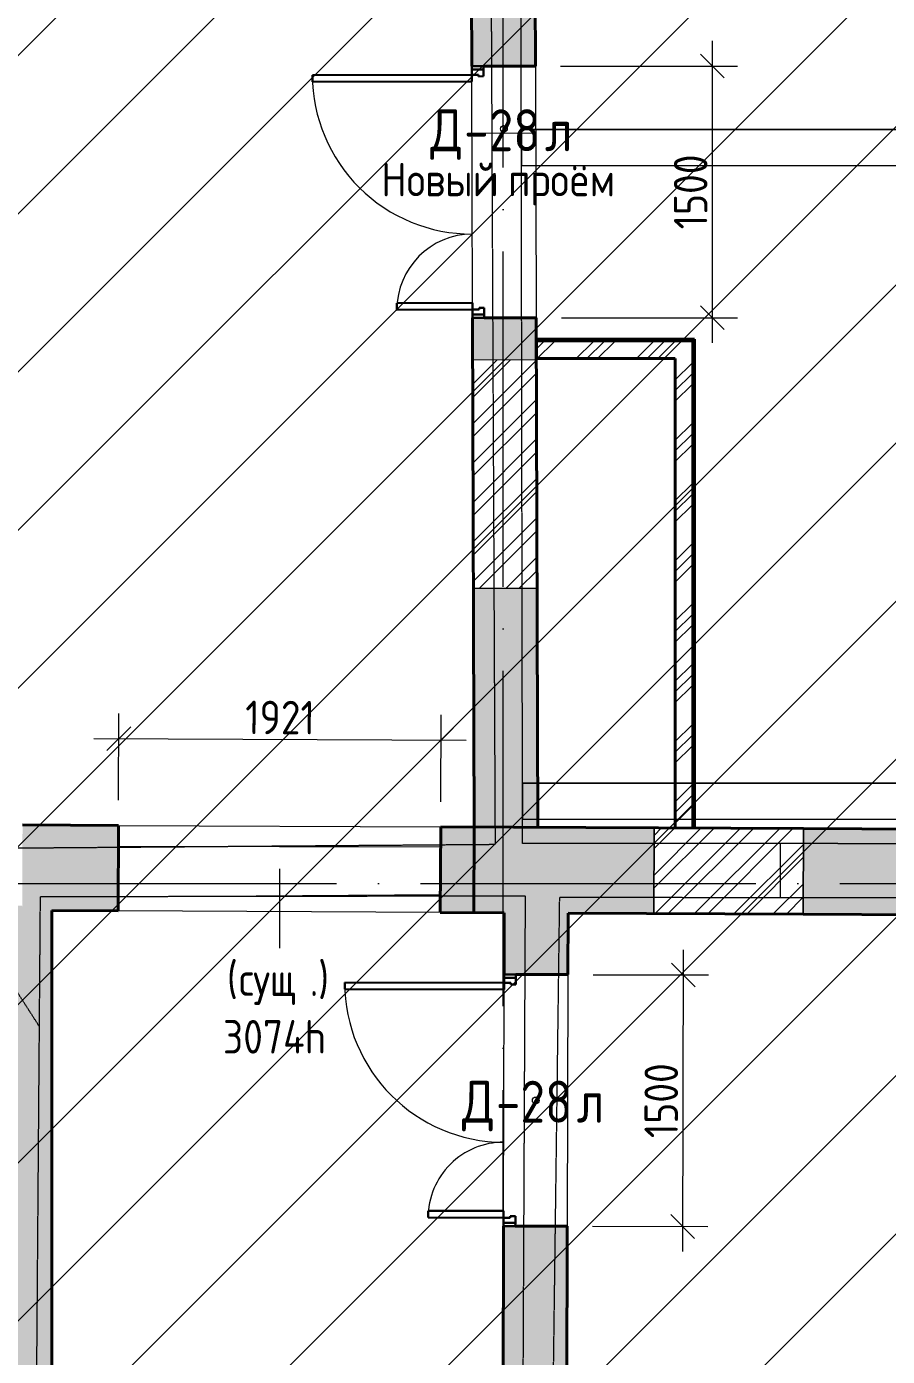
# Model space of a CAD drawing. Header units: millimetres. Extents: x 3050 to 430575, y -569542 to 36130.
# Drawn here: x 325988 to 331120, y -412884 to -404956 of the extents above; entities that cross this region are included whole.
import ezdxf

# ---------------------------------------------------------------- set-up
doc = ezdxf.new("R2010")
doc.units = ezdxf.units.MM
doc.linetypes.add('ADSK_Линия сетки', pattern=[25, 20, -2.5, 0, -2.5])
doc.linetypes.add('ADSK_Сверху', pattern=[4.5, 3, -1.5])
for name, color, linetype, lineweight in [('Двери', 7, 'Continuous', 18), ('Каркас', 7, 'Continuous', 18), ('Крыша', 7, 'Continuous', 18), ('Марки дверей', 7, 'Continuous', 20), ('Оси', 7, 'Continuous', 9), ('Перекрытие', 7, 'Continuous', 18), ('Размеры', 7, 'Continuous', 9), ('Стены внутренние', 7, 'Continuous', 18), ('Стены наружные', 7, 'Continuous', 18), ('Стены штриховка', 7, 'Continuous', 18)]:
    doc.layers.add(name, color=color, linetype=linetype, lineweight=lineweight)
doc.layers.add('Линии', color=7, linetype='Continuous', lineweight=9, true_color=0x00a600)
doc.styles.add('GOST Common', font='GOST_Common.ttf', dxfattribs={"width": 0.9, "height": 200})
doc.styles.add('GOST Common_1', font='GOST_Common.ttf', dxfattribs={"width": 0.9, "height": 350})
doc.styles.add('GOST Common_2', font='GOST_Common.ttf', dxfattribs={"width": 0.9, "height": 250})
doc.dimstyles.new('ADSK_Основной_2_мм_Округление_до_1_мм', dxfattribs={"dimscale": 304.8, "dimtxt": 201.142999, "dimasz": 0.463911, "dimexe": 0.492126, "dimexo": 0.492126, "dimgap": 0.098425, "dimtad": 1, "dimdec": 0, "dimdsep": 46, "dimtxsty": 'GOST Common', "dimblk1": 'OBLIQUE', "dimblk2": 'OBLIQUE', "dimsah": 1, "dimcen": 0.09, "dimdle": 0.492126, "dimazin": 2, "dimtfac": 1, "dimtdec": 4, "dimtix": 1, "dimtmove": 0, "dimatfit": 3, "dimfxl": 1, "dimtvp": 1, "dimtolj": 1, "dimtzin": 0, "dimlwd": 20, "dimlwe": 20, "dimarcsym": 2})
pattern_1 = [(45, (279419.6, -430621.92), (-179.6051, 179.6051), []), (45, (279483.1, -430621.92), (0, 359.2102), []), (45, (279356.1, -430621.92), (0, 359.2102), [])]
pattern_2 = [(45, (279419.6, -430621.92), (-117.8655, 117.8655), []), (45, (279498.18, -430621.92), (-117.8655, 117.8655), [])]

# ---------------------------------------------------------------- blocks, each defined once
blk = doc.blocks.new('ADSK_БалкаЖБ_Прямоугольная - 215х453мм-861642-04 План 4-го этажа маркировочный')
at = {"layer": 'Каркас', "color": 253, "linetype": 'ADSK_Сверху', "true_color": 0xaaaaaa}
for p, q in [((-3175.2, 107.5), (-3175.2, -107.5)), ((-3175.2, 107.5), (3175.2, 107.5)), ((3175.2, -107.5), (3175.2, 107.5)), ((-3175.2, -107.5), (3175.2, -107.5))]:
    blk.add_line(p, q, dxfattribs=at)
at = {"layer": 'Каркас', "color": 253, "linetype": 'ADSK_Сверху', "true_color": 0xb2b2b2}
for p, q in [((-3175.2, -107.5), (-3175.2, 107.5)), ((3175.2, 107.5), (-3175.2, 107.5)), ((3175.2, 107.5), (3175.2, -107.5)), ((-3175.2, -107.5), (3175.2, -107.5))]:
    blk.add_line(p, q, dxfattribs=at)
blk = doc.blocks.new('ADSK_БалкаЖБ_Прямоугольная - 215х453мм-861734-04 План 4-го этажа маркировочный')
at = {"layer": 'Каркас', "color": 253, "linetype": 'ADSK_Сверху', "true_color": 0xaaaaaa}
for p, q in [((-3178, 107.5), (-3178, -107.5)), ((-3178, 107.5), (3178, 107.5)), ((3178, -107.5), (3178, 107.5)), ((-3178, -107.5), (3178, -107.5))]:
    blk.add_line(p, q, dxfattribs=at)
at = {"layer": 'Каркас', "color": 253, "linetype": 'ADSK_Сверху', "true_color": 0xb2b2b2}
for p, q in [((-3178, -107.5), (-3178, 107.5)), ((3178, 107.5), (-3178, 107.5)), ((3178, 107.5), (3178, -107.5)), ((-3178, -107.5), (3178, -107.5))]:
    blk.add_line(p, q, dxfattribs=at)
blk = doc.blocks.new('AC_Дверь_Двупольная - Д-28л 1500х2200h-V179-04 План 4-го этажа маркировочный')
at = {"layer": 'Двери', "lineweight": 30}
for p, q in [((700, 1140), (660, 1140)), ((660, 1140), (660, 190)), ((700, 190), (700, 1140)), ((-700, 640), (-660, 640)), ((-700, 190), (-700, 640)), ((-660, 640), (-660, 190)), ((-750, 190), (-730, 190)), ((-750, 120), (-750, 190)), ((-730, 190), (-700, 190)), ((-730, 120), (-730, 190)), ((-730, 190), (-730, 120)), ((-660, 190), (-700, 190)), ((-700, 190), (-700, 150)), ((660, 190), (700, 190)), ((730, 190), (700, 190)), ((700, 190), (700, 150)), ((730, 120), (730, 190)), ((750, 190), (730, 190)), ((730, 190), (730, 120)), ((750, 120), (750, 190)), ((-730, 120), (-750, 120)), ((-690, 120), (-730, 120)), ((-700, 150), (-690, 150)), ((-690, 150), (-690, 120)), ((700, 150), (690, 150)), ((690, 150), (690, 120)), ((690, 120), (730, 120)), ((730, 120), (750, 120))]:
    blk.add_line(p, q, dxfattribs=at)
at = {"layer": 'Двери'}
for centre, radius, start, end in [((700, 190), 950, 90, 180), ((-700, 190), 450, 360, 90)]:
    blk.add_arc(centre, radius, start, end, dxfattribs=at)
blk = doc.blocks.new('AC_Дверь_Двупольная - Д-28л 1500х2200h-V180-04 План 4-го этажа маркировочный')
at = {"layer": 'Двери', "lineweight": 30}
for p, q in [((700, 1140), (660, 1140)), ((660, 1140), (660, 190)), ((700, 190), (700, 1140)), ((-700, 640), (-660, 640)), ((-700, 190), (-700, 640)), ((-660, 640), (-660, 190)), ((-750, 190), (-730, 190)), ((-750, 120), (-750, 190)), ((-730, 190), (-700, 190)), ((-730, 120), (-730, 190)), ((-730, 190), (-730, 120)), ((-660, 190), (-700, 190)), ((-700, 190), (-700, 150)), ((660, 190), (700, 190)), ((730, 190), (700, 190)), ((700, 190), (700, 150)), ((730, 120), (730, 190)), ((750, 190), (730, 190)), ((730, 190), (730, 120)), ((750, 120), (750, 190)), ((-730, 120), (-750, 120)), ((-690, 120), (-730, 120)), ((-700, 150), (-690, 150)), ((-690, 150), (-690, 120)), ((700, 150), (690, 150)), ((690, 150), (690, 120)), ((690, 120), (730, 120)), ((730, 120), (750, 120))]:
    blk.add_line(p, q, dxfattribs=at)
at = {"layer": 'Двери'}
for centre, radius, start, end in [((700, 190), 950, 90, 180), ((-700, 190), 450, 360, 90)]:
    blk.add_arc(centre, radius, start, end, dxfattribs=at)
blk = doc.blocks.new('ADSK_Марка_Дверь - Типоразмер_ADSK_Марка-58376-04 План 4-го этажа маркировочный')
at = {"layer": 'Марки дверей', "lineweight": 9}
blk.add_circle((0, 0), 0.2, dxfattribs=at)
blk = doc.blocks.new('ADSK_Марка_Дверь - Марка типа и комментарии-2020407-04 План 4-го этажа маркировочный')
at = {"layer": 'Марки дверей', "lineweight": 9}
blk.add_circle((0, 0), 0.2, dxfattribs=at)
blk = doc.blocks.new('_Oblique')
at = {"color": 0, "linetype": 'ByBlock', "lineweight": -2}
blk.add_line((-0.5, -0.5), (0.5, 0.5), dxfattribs=at)
blk = doc.blocks.new('*D9955')
at = {"layer": 'Defpoints', "color": 0, "lineweight": 40, "transparency": 16777216}
for p in [(329215.3, -410608.3), (329903.4, -410609.9), (329211.9, -412108.3)]:
    blk.add_point(p, dxfattribs=at)
at = {"layer": 'Размеры', "color": 0, "lineweight": 20, "transparency": 16777216}
for p, q in [((329899.8, -412259.9), (329903.8, -410459.9)), ((329365.3, -410608.7), (330053.4, -410610.2)), ((329361.9, -412108.7), (330050.1, -412110.2))]:
    blk.add_line(p, q, dxfattribs=at)
at = {"layer": 'Размеры', "color": 0, "lineweight": 20, "transparency": 16777216, "xscale": 141.4, "yscale": 141.4, "zscale": 141.4}
for p, rotation in [((329903.4, -410609.9), 89.87192874711499), ((329900.1, -412109.9), 269.871928747115)]:
    blk.add_blockref('_Oblique', p, dxfattribs=dict(at, rotation=rotation))
at = {"layer": 'Размеры', "color": 0, "lineweight": 20, "transparency": 16777216, "insert": (329771.8, -411359.6), "char_height": 200, "width": 560.473, "attachment_point": 5, "rotation": 89.87193, "style": 'GOST Common'}
blk.add_mtext('\\A1;1500', dxfattribs=at)
blk = doc.blocks.new('*D9983')
at = {"layer": 'Defpoints', "color": 0, "lineweight": 40, "transparency": 16777216}
for p in [(328459.5, -409209.9), (326535.9, -409718.7), (328457.1, -409727.6)]:
    blk.add_point(p, dxfattribs=at)
at = {"layer": 'Размеры', "color": 0, "lineweight": 20, "transparency": 16777216}
for p, q in [((326536.6, -409568.7), (326539, -409051)), ((328457.8, -409577.6), (328460.2, -409059.9)), ((326388.3, -409200.3), (328609.5, -409210.6))]:
    blk.add_line(p, q, dxfattribs=at)
at = {"layer": 'Размеры', "color": 0, "lineweight": 20, "transparency": 16777216, "xscale": 141.4, "yscale": 141.4, "zscale": 141.4}
for p, rotation in [((326538.3, -409201), 179.7354599838734), ((328459.5, -409209.9), 359.7354599838735)]:
    blk.add_blockref('_Oblique', p, dxfattribs=dict(at, rotation=rotation))
at = {"layer": 'Размеры', "color": 0, "lineweight": 20, "transparency": 16777216, "insert": (327499.5, -409075.5), "char_height": 200, "width": 515.472, "attachment_point": 5, "rotation": 359.73546, "style": 'GOST Common'}
blk.add_mtext('\\A1;1921', dxfattribs=at)
blk = doc.blocks.new('*D9989')
at = {"layer": 'Defpoints', "color": 0, "lineweight": 40, "transparency": 16777216}
for p in [(329021.7, -405191.6), (330077.1, -405191.6), (329026.5, -406691.6)]:
    blk.add_point(p, dxfattribs=at)
at = {"layer": 'Размеры', "color": 0, "lineweight": 20, "transparency": 16777216}
for p, q in [((330077.1, -406841.6), (330077.1, -405041.6)), ((329171.7, -405191.6), (330227.1, -405191.6)), ((329176.5, -406691.6), (330227.1, -406691.6))]:
    blk.add_line(p, q, dxfattribs=at)
at = {"layer": 'Размеры', "color": 0, "lineweight": 20, "transparency": 16777216, "xscale": 141.4, "yscale": 141.4, "zscale": 141.4}
for p, rotation in [((330077.1, -405191.6), 90), ((330077.1, -406691.6), 270)]:
    blk.add_blockref('_Oblique', p, dxfattribs=dict(at, rotation=rotation))
at = {"layer": 'Размеры', "color": 0, "lineweight": 20, "transparency": 16777216, "insert": (329947.1, -405941.6), "char_height": 200, "width": 560.473, "attachment_point": 5, "rotation": 90, "style": 'GOST Common'}
blk.add_mtext('\\A1;1500', dxfattribs=at)

msp = doc.modelspace()

# ---------------------------------------------------------------- hatches: boundary and pattern name
at = {"lineweight": 13, "true_color": 0x636466}
h = msp.add_hatch(dxfattribs=at)
h.set_pattern_fill('ANSI31', color=251, scale=210)
h.set_pattern_definition([(45, (-1812091.45, -109463.3), (-471.46345, 471.46345), [])])
h.paths.add_polyline_path([(336184.02, -379783.78), (293385.25, -379662.32), (293385.25, -437206.01), (336184.02, -437327.46)])
at = {"layer": 'Стены внутренние', "true_color": 0xc0c0c0}
h = msp.add_hatch(color=9, dxfattribs=at)
h.paths.add_polyline_path([(329036.05, -409730.27), (329031.55, -408305.58), (328651.55, -408306.78), (328656.05, -409728.51), (329001.65, -409730.11)])
h.paths.add_polyline_path([(328647.24, -406942.8), (329027.24, -406941.6), (329026.45, -406691.6), (328646.45, -406692.8), (328647.24, -406941.6)])
h.paths.add_polyline_path([(328641.72, -405192.81), (329021.71, -405191.61), (329009.09, -401197.15), (328629.09, -401198.35), (328634.35, -402862.66)])
h.paths.add_polyline_path([(328624.35, -399698.35), (329004.35, -399697.15), (328985.54, -393743.77), (328605.53, -393739.47), (328615.16, -396787.41)])
at = {"layer": 'Стены внутренние', "lineweight": 9}
h = msp.add_hatch(dxfattribs=at)
h.set_pattern_fill('FP_1', color=256, style=0, pattern_type=2)
h.set_pattern_definition(pattern_1)
h.paths.add_polyline_path([(329027.73, -406935.04), (329955.82, -406935.04), (329955.82, -406835.04), (329027.73, -406835.04)])
h = msp.add_hatch(dxfattribs=at)
h.set_pattern_fill('FP_2', color=256, style=0, pattern_type=2)
h.set_pattern_definition(pattern_2)
h.paths.add_polyline_path([(328651.55, -408306.78), (329031.55, -408305.58), (329027.24, -406941.6), (328647.24, -406942.8)])
h = msp.add_hatch(dxfattribs=at)
h.set_pattern_fill('FP_1', color=256, style=0, pattern_type=2)
h.set_pattern_definition(pattern_1)
h.paths.add_polyline_path([(329955.82, -409734.51), (329955.82, -406935.04), (329855.82, -406935.04), (329855.82, -409734.05)])
at = {"layer": 'Стены внутренние', "true_color": 0xc0c0c0}
msp.add_hatch(color=9, dxfattribs=at).paths.add_polyline_path([(326139.46, -418081.13), (326139.46, -410226.9), (325961.64, -410226.08), (325961.64, -410197.86), (325759.46, -410197.86), (325759.46, -418080.11)])
h = msp.add_hatch(color=9, dxfattribs=at)
h.paths.add_polyline_path([(328818.64, -418057.25), (329198.65, -418057.25), (329211.94, -412108.34), (328831.94, -412108.34), (328818.66, -418050.78)])
h.paths.add_polyline_path([(329215.3, -410608.34), (329216.12, -410241.1), (328836.12, -410239.35), (328835.3, -410607.49), (329100.15, -410608.08)])
at = {"layer": 'Стены наружные', "true_color": 0xc0c0c0}
h = msp.add_hatch(color=9, dxfattribs=at)
h.paths.add_polyline_path([(328653.69, -410238.51), (328656.05, -409728.51), (328457.08, -409727.59), (328454.73, -410237.59)])
h.paths.add_polyline_path([(326533.55, -410228.72), (326535.91, -409718.72), (325964, -409716.08), (325961.64, -410226.08), (326139.46, -410226.9)])
h = msp.add_hatch(color=9, dxfattribs=at)
h.paths.add_polyline_path([(335123.55, -410268.38), (335123.55, -409758.37), (330619.77, -409737.58), (330617.41, -410247.57), (333994.95, -410263.17)])
h.paths.add_polyline_path([(329727.83, -410243.47), (329730.18, -409733.47), (328656.05, -409728.51), (328653.69, -410238.51), (329715.28, -410243.41)])
at = {"layer": 'Стены наружные', "lineweight": 9}
h = msp.add_hatch(dxfattribs=at)
h.set_pattern_fill('FP_2', color=256, style=0, pattern_type=2)
h.set_pattern_definition(pattern_2)
h.paths.add_polyline_path([(330617.41, -410247.57), (330619.77, -409737.58), (329730.18, -409733.47), (329727.83, -410243.47), (329730.18, -410243.48)])

# ---------------------------------------------------------------- linework, layer by layer
at = {"layer": 'Крыша', "color": 253, "linetype": 'ADSK_Сверху', "true_color": 0xaaaaaa}
for p, q in [((330481.81, -409827.2), (330481.8, -410147.89)), ((326064.8, -410918.51), (325909.47, -410676.35))]:
    msp.add_line(p, q, dxfattribs=at)
at = {"layer": 'Линии', "color": 8, "lineweight": 18, "true_color": 0x808080}
for p, q in [((329021.71, -405191.61), (329026.45, -406691.6)), ((328646.17, -406602.8), (328642, -405282.81)), ((328642.97, -405591.25), (329022.97, -405590.05)), ((326535.91, -409718.72), (328457.08, -409727.59)), ((328454.73, -410237.59), (326533.55, -410228.72)), ((329215.3, -410608.34), (329211.94, -412108.34)), ((328832.15, -412017.49), (328835.1, -410697.49))]:
    msp.add_line(p, q, dxfattribs=at)
at = {"layer": 'Марки дверей'}
msp.add_line((327495.32, -409978.16), (327495.32, -410450.52), dxfattribs=at)
at = {"layer": 'Оси', "linetype": 'ADSK_Линия сетки', "ltscale": 100}
for p, q in [((328829.52, -435797.51), (328829.52, -386087.13)), ((268333.38, -410065.13), (336561.32, -410065.13))]:
    msp.add_line(p, q, dxfattribs=at)
at = {"layer": 'Перекрытие', "color": 9, "linetype": 'ADSK_Сверху', "true_color": 0xaad4d4}
for p, q in [((328706.75, -393664), (328781.23, -409833.16)), ((328945.18, -409826.04), (328923.98, -397670.49)), ((328781.23, -409833.16), (325847.87, -409855.61)), ((335301.59, -409830.85), (328945.18, -409826.04)), ((326012.35, -417765.98), (326070.74, -410142.74)), ((326070.74, -410142.74), (328960.52, -410137.9)), ((328960.52, -410137.9), (328925.01, -417768.56)), ((329064.68, -417966.61), (329166.64, -410146.85)), ((329166.64, -410146.85), (332669.98, -410149.61))]:
    msp.add_line(p, q, dxfattribs=at)
at = {"layer": 'Перекрытие', "color": 136, "true_color": 0x008080}
for p, q in [((326535.34, -409842.28), (328456.53, -409847.12)), ((328455.21, -410133.14), (326533.93, -410146.62))]:
    msp.add_line(p, q, dxfattribs=at)
at = {"layer": 'Стены внутренние', "lineweight": 40}
for p, q in [((328629.09, -401198.35), (328641.72, -405192.81)), ((329021.71, -405191.61), (329009.09, -401197.15)), ((328711.71, -405192.59), (329021.71, -405191.61)), ((328646.45, -406692.8), (328656.05, -409728.51)), ((329026.45, -406691.6), (328716.45, -406692.58)), ((329036.05, -409730.27), (329026.45, -406691.6)), ((329970.82, -406820.04), (329027.73, -406820.04)), ((329027.73, -406820.04), (329027.73, -406935.04)), ((329970.82, -409734.58), (329970.82, -406820.04)), ((329027.73, -406935.04), (329855.82, -406935.04)), ((329855.82, -406935.04), (329855.82, -409734.05)), ((326139.46, -417677.25), (326139.46, -410226.9)), ((328836.12, -410239.35), (328835.3, -410607.49)), ((329215.3, -410608.34), (329216.12, -410241.1)), ((328905.3, -410607.65), (329215.3, -410608.34)), ((328831.94, -412107.49), (328819.49, -417677.25)), ((329211.94, -412108.34), (328901.94, -412107.65)), ((329198.65, -418057.25), (329211.94, -412108.34))]:
    msp.add_line(p, q, dxfattribs=at)
at = {"layer": 'Стены внутренние'}
for p, q in [((328647.24, -406942.8), (329027.24, -406941.6)), ((329031.55, -408305.58), (328651.55, -408306.78))]:
    msp.add_line(p, q, dxfattribs=at)
at = {"layer": 'Стены наружные', "lineweight": 40}
for p, q in [((326535.91, -409718.72), (325964, -409716.08)), ((326533.55, -410228.72), (326535.91, -409718.72)), ((328457.08, -409727.59), (328454.73, -410237.59)), ((330619.77, -409737.58), (328457.08, -409727.59)), ((328656.05, -409728.51), (328653.69, -410238.51)), ((335123.55, -409758.37), (330619.77, -409737.58)), ((326139.46, -410226.9), (326533.55, -410228.72)), ((328454.73, -410237.59), (328836.12, -410239.35)), ((329216.12, -410241.1), (330617.41, -410247.57)), ((330617.41, -410247.57), (334051.8, -410263.43))]:
    msp.add_line(p, q, dxfattribs=at)
at = {"layer": 'Стены наружные'}
for p, q in [((329727.83, -410243.47), (329730.18, -409733.47)), ((329730.18, -409733.47), (329727.83, -410243.47)), ((330619.77, -409737.58), (330617.41, -410247.57)), ((330617.41, -410247.57), (330619.77, -409737.58))]:
    msp.add_line(p, q, dxfattribs=at)
at = {"layer": 'Стены штриховка'}
for p, q in [((329961.82, -406829.04), (329027.73, -406829.04)), ((329955.82, -406835.04), (329027.73, -406835.04)), ((329955.82, -409734.51), (329955.82, -406835.04)), ((329961.82, -409734.54), (329961.82, -406829.04))]:
    msp.add_line(p, q, dxfattribs=at)

# ---------------------------------------------------------------- block references
at = {"layer": 'Двери'}
for name, p, rotation in [('AC_Дверь_Двупольная - Д-28л 1500х2200h-V180-04 План 4-го этажа маркировочный', (328834.08, -405942.2), 90.18103069396817), ('AC_Дверь_Двупольная - Д-28л 1500х2200h-V179-04 План 4-го этажа маркировочный', (329023.62, -411357.92), 89.87192874755772)]:
    msp.add_blockref(name, p, dxfattribs=dict(at, rotation=rotation))
at = {"layer": 'Каркас', "color": 253, "linetype": 'ADSK_Сверху', "true_color": 0xaaaaaa}
msp.add_blockref('ADSK_БалкаЖБ_Прямоугольная - 215х453мм-861642-04 План 4-го этажа маркировочный', (332113.14, -405676.79), dxfattribs=at)
at = {"layer": 'Каркас', "color": 253, "linetype": 'ADSK_Сверху', "true_color": 0xaaaaaa, "rotation": 0.01032542419810722}
msp.add_blockref('ADSK_БалкаЖБ_Прямоугольная - 215х453мм-861734-04 План 4-го этажа маркировочный', (332122.75, -409573.27), dxfattribs=at)
at = {"layer": 'Марки дверей', "xscale": 99.99999999999993, "yscale": 99.99999999999993, "zscale": 99.99999999999993}
for name, p in [('ADSK_Марка_Дверь - Марка типа и комментарии-2020407-04 План 4-го этажа маркировочный', (328834.08, -405566.02)), ('ADSK_Марка_Дверь - Типоразмер_ADSK_Марка-58376-04 План 4-го этажа маркировочный', (329023.62, -411357.92))]:
    msp.add_blockref(name, p, dxfattribs=at)

# ---------------------------------------------------------------- texts
at = {"layer": 'Марки дверей', "lineweight": 9, "attachment_point": 1}
for s, insert, char_height, width, style in [('\\fGOST Common|b0|i0|c204|p34|;\\W.9;Д', (328394.25, -405449.01), 250, 245.3164, 'GOST Common_2'), ('-28', (328596.66, -405449.01), 250, 584.4302, 'GOST Common_2'), ('\\fGOST Common|b0|i0|c204|p34|;\\W.9;л', (329078.86, -405449.01), 250, 194.8101, 'GOST Common_2'), ('Новый', (328102.65, -405767.91), 200, 836.9617, 'GOST Common_1'), ('проём', (328858.7, -405767.91), 200, 815.3162, 'GOST Common_1'), ('\\fGOST Common|b0|i0|c204|p34|;\\W.9;(', (327182.53, -410534.95), 200, 86.5822, 'GOST Common_1'), ('.)', (327676.64, -410534.95), 200, 151.5189, 'GOST Common_1'), ('сущ', (327253.97, -410534.95), 200, 512.2783, 'GOST Common_1'), ('3074h', (327158.72, -410878.91), 200, 808.101, 'GOST Common_1'), ('\\fGOST Common|b0|i0|c204|p34|;\\W.9;Д', (328583.79, -411240.9), 250, 245.3164, 'GOST Common_2'), ('-28', (328786.2, -411240.9), 250, 584.4302, 'GOST Common_2'), ('\\fGOST Common|b0|i0|c204|p34|;\\W.9;л', (329268.4, -411240.9), 250, 194.8101, 'GOST Common_2')]:
    msp.add_mtext(s, dxfattribs=dict(at, insert=insert, char_height=char_height, width=width, style=style))

# ---------------------------------------------------------------- dimensions: what is measured, and where the dimension line sits
at = {"layer": 'Размеры', "lineweight": 20}
for base, p1, p2, angle, override, picture, middle in [((330077.07, -405191.61), (329026.45, -406691.6), (329021.71, -405191.61), 90, {"dimpost": '<>', "dimfxl": 1500}, '*D9989', (329947.07, -405941.6)), ((328459.47, -409209.89), (326535.91, -409718.72), (328457.08, -409727.59), 359.73546, {"dimpost": '<>', "dimfxl": 1921.193198}, '*D9983', (327499.49, -409075.46)), ((329903.44, -410609.88), (329211.94, -412108.34), (329215.3, -410608.34), 89.871929, {"dimpost": '<>', "dimfxl": 1500}, '*D9955', (329771.76, -411359.59))]:
    dim = msp.add_linear_dim(base=base, p1=p1, p2=p2, angle=angle, dimstyle='ADSK_Основной_2_мм_Округление_до_1_мм', override=override, dxfattribs=at)
    dim.commit()
    dim.dimension.update_dxf_attribs({"geometry": picture, "text_midpoint": middle})

doc.saveas('drawing.dxf')
